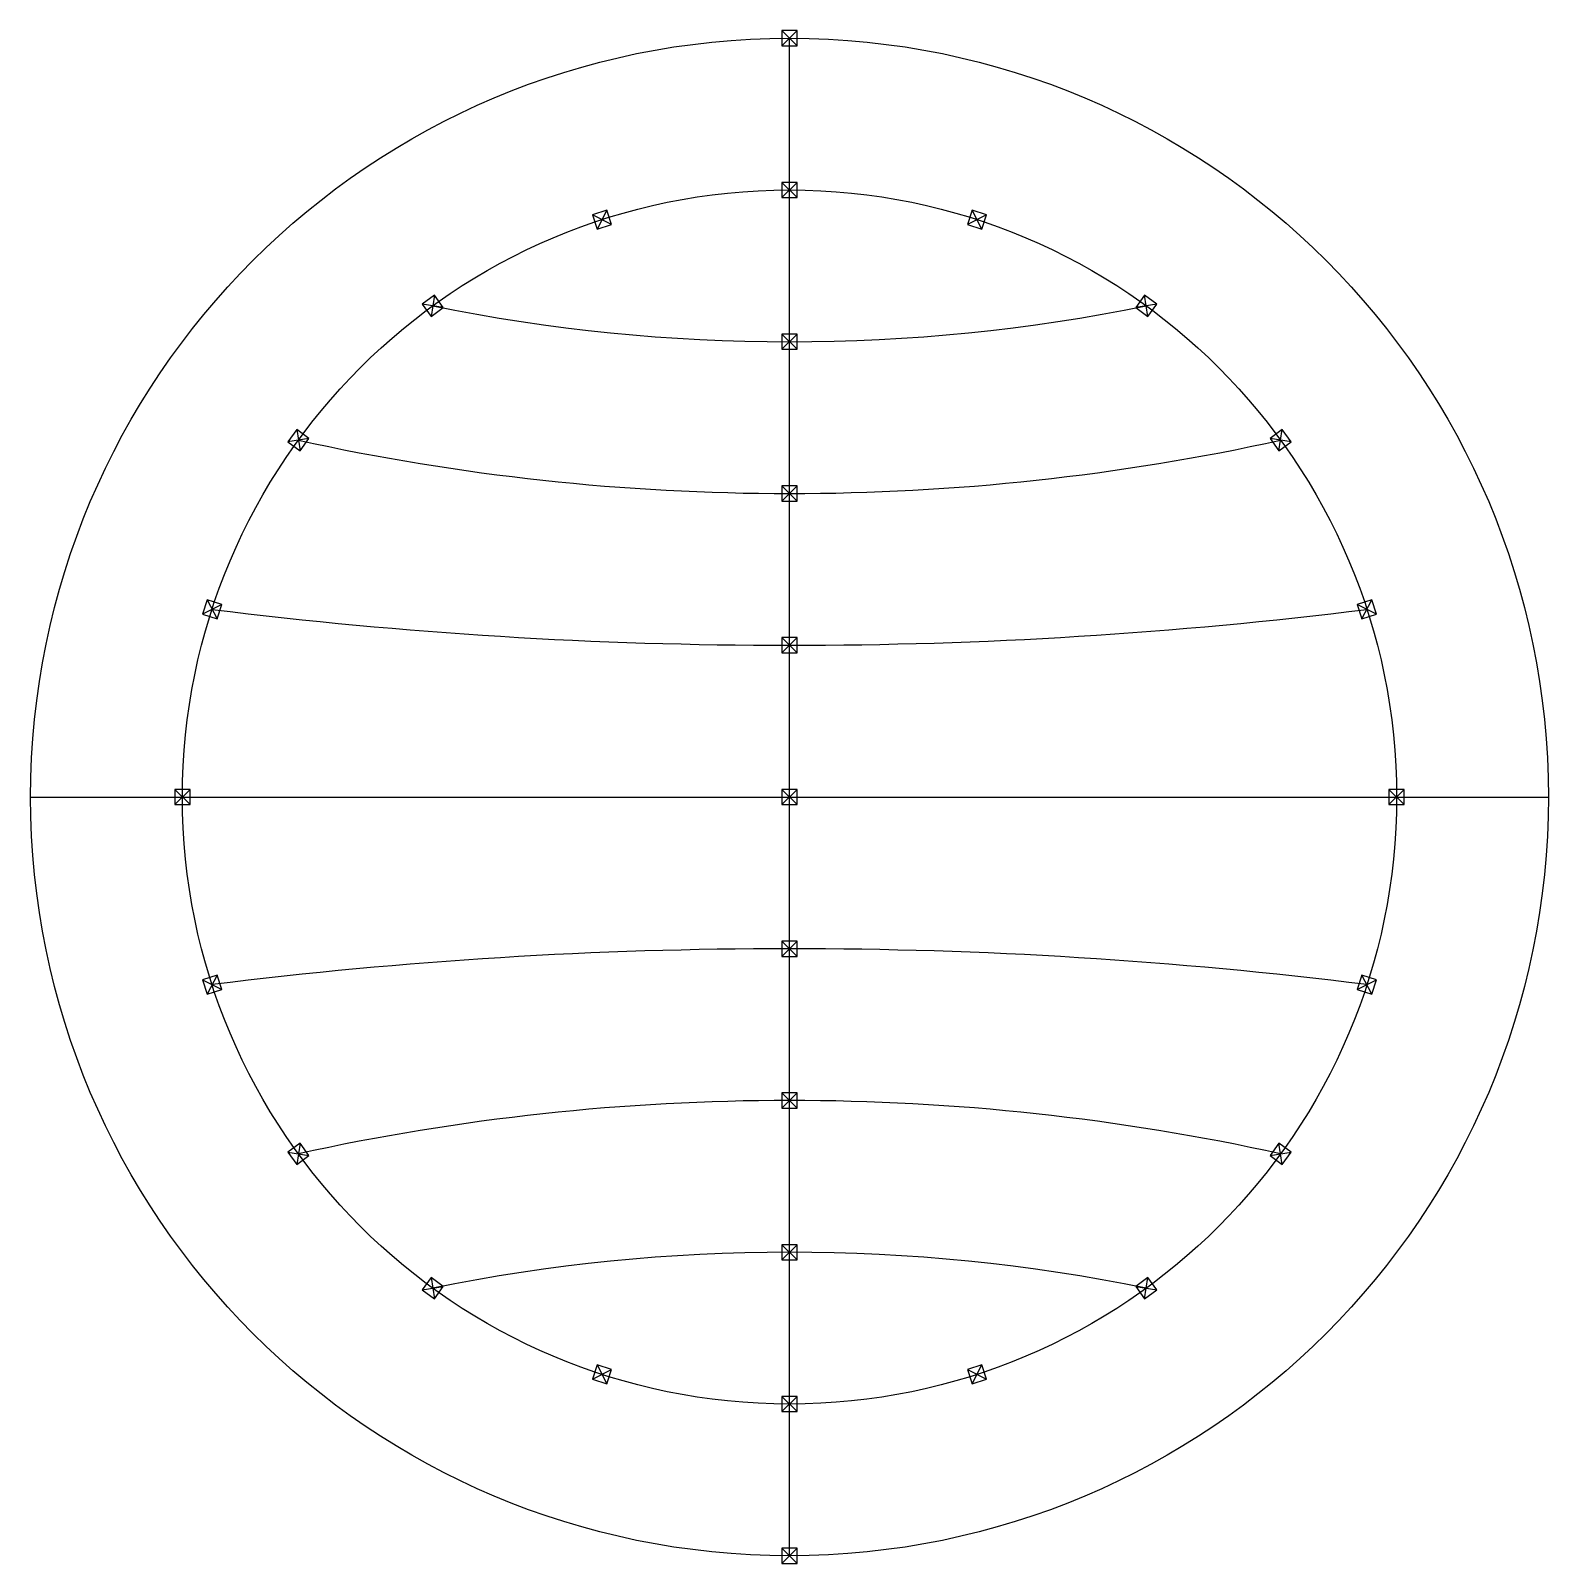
# Model space of a CAD drawing. Header units: millimetres. Extents: x 0 to 1000, y -5 to 1005.
import ezdxf

# ---------------------------------------------------------------- set-up
doc = ezdxf.new("R2010")
doc.units = ezdxf.units.MM

# ---------------------------------------------------------------- blocks, each defined once
blk = doc.blocks.new('*U1')
for p, q in [((5, 5), (-5, 5)), ((-5, 5), (-5, -5)), ((-5, -5), (5, 5)), ((-5, 5), (5, -5)), ((5, -5), (5, 5)), ((-5, -5), (-5, -5)), ((-5, -5), (5, -5))]:
    blk.add_line(p, q)
blk = doc.blocks.new('*U2')
at = {"color": 0, "linetype": 'ByBlock', "lineweight": -2, "transparency": 16777216}
for p, rotation in [((500, 900), 180), ((376.4, 880.4), 198), ((623.6, 880.4), 162), ((264.9, 823.6), 216), ((735.1, 823.6), 144), ((176.4, 735.1), 234), ((823.6, 735.1), 126), ((119.6, 623.6), 252), ((880.4, 623.6), 108), ((100, 500), 270), ((900, 500), 90), ((119.6, 376.4), 288), ((880.4, 376.4), 71.99999999999999), ((176.4, 264.9), 306), ((823.6, 264.9), 53.99999999999998), ((264.9, 176.4), 324), ((735.1, 176.4), 35.99999999999999), ((376.4, 119.6), 342), ((623.6, 119.6), 17.99999999999998)]:
    blk.add_blockref('*U1', p, dxfattribs=dict(at, rotation=rotation))
blk.add_blockref('*U1', (500, 100), dxfattribs=at)
blk = doc.blocks.new('*U4')
for p, q in [((5, 5), (-5, 5)), ((-5, 5), (-5, -5)), ((-5, -5), (5, 5)), ((-5, 5), (5, -5)), ((5, -5), (5, 5)), ((-5, -5), (5, -5))]:
    blk.add_line(p, q)
blk = doc.blocks.new('*U5')
at = {"color": 0, "linetype": 'ByBlock', "lineweight": -2, "transparency": 16777216}
for p in [(0, 1000), (0, 900), (0, 800), (0, 700), (0, 600), (0, 500), (0, 400), (0, 300), (0, 200), (0, 100), (0, 0)]:
    blk.add_blockref('*U4', p, dxfattribs=at)

msp = doc.modelspace()

# ---------------------------------------------------------------- linework, layer by layer
for p, q in [((500, 0), (500, 1000)), ((0, 500), (1000, 500))]:
    msp.add_line(p, q)
for radius in [500, 400]:
    msp.add_circle((500, 500), radius)
for centre, radius, start, end in [((500, 1982.6), 1182.6, 258.5328, 281.4672), ((500, 2208.7), 1508.7, 257.6143, 282.3857), ((500, 3677.1), 3077.1, 262.8982, 277.1018), ((500, -2677.1), 3077.1, 82.8982, 97.1018), ((500, -1208.7), 1508.7, 77.6143, 102.3857), ((500, -982.6), 1182.6, 78.5328, 101.4672)]:
    msp.add_arc(centre, radius, start, end)

# ---------------------------------------------------------------- block references
for name, p in [('*U5', (500, 0)), ('*U2', (0, 0))]:
    msp.add_blockref(name, p)

doc.saveas('drawing.dxf')
